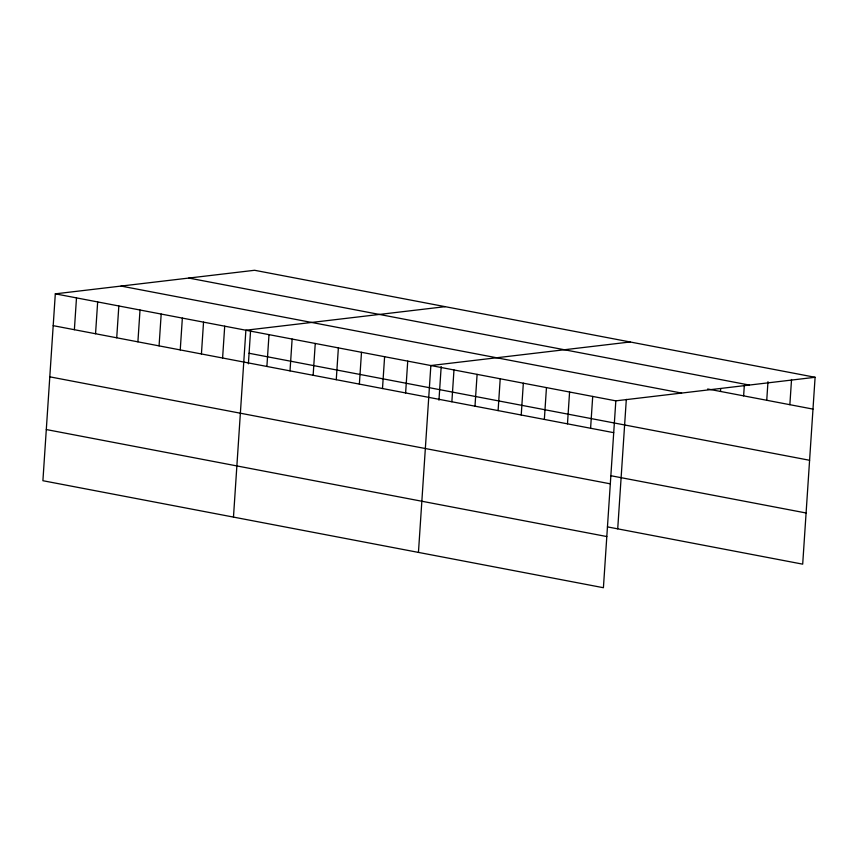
<?xml version="1.0" encoding="UTF-8"?>
<svg xmlns="http://www.w3.org/2000/svg" width="858" height="858" viewBox="0 0 858 858"><rect width="100%" height="100%" fill="white"/><g stroke="black" fill="none" stroke-linecap="round" stroke-linejoin="round"><path stroke-width="1.29" d="M815.1 377.284L254.59 270.281L55.309 293.844L42.9 480.716L603.41 587.719L615.83 400.847L815.1 377.284L802.691 564.156L607.443 526.887M74.378 329.708L76.491 297.887M95.549 333.741L97.662 301.93M116.72 337.784L118.833 305.974M137.902 341.827L140.015 310.017M159.073 345.871L161.186 314.049M180.244 349.914L182.357 318.093M201.426 353.957L203.539 322.136M222.597 358L224.71 326.179M233.473 517.095L245.881 330.223L445.163 306.66M248.38 363.813L250.6 330.244M266.892 366.452L269.004 334.641M290.015 370.87L292.128 339.049M313.138 375.289L315.251 343.468M336.261 379.697L338.374 347.876M359.373 384.116L361.497 352.295M382.496 388.524L384.609 356.703M405.62 392.943L407.732 361.121M418.447 552.413L430.855 365.54L630.126 341.977M438.953 400.193L441.184 366.623M451.866 401.769L453.979 369.948M474.989 406.177L477.102 374.367M498.101 410.596L500.214 378.775M521.224 415.015L523.337 383.194M544.347 419.423L546.46 387.601M567.47 423.841L569.583 392.02M590.594 428.249L592.706 396.428M617.717 528.85L626.319 399.378M720.505 391.452L720.677 388.792M743.629 395.86L744.326 385.253M766.741 400.278L767.974 381.713M789.864 404.686L791.537 379.504M188.824 278.056L749.334 385.06M707.657 388.996L812.987 409.105M121.075 286.068L681.584 393.071M55.309 293.844L615.83 400.847M249.077 353.271L809.587 460.274M53.196 325.665L613.706 432.668M610.842 475.718L806.091 512.987M49.796 376.834L610.317 483.837M46.3 429.547L606.81 536.55"/></g></svg>
